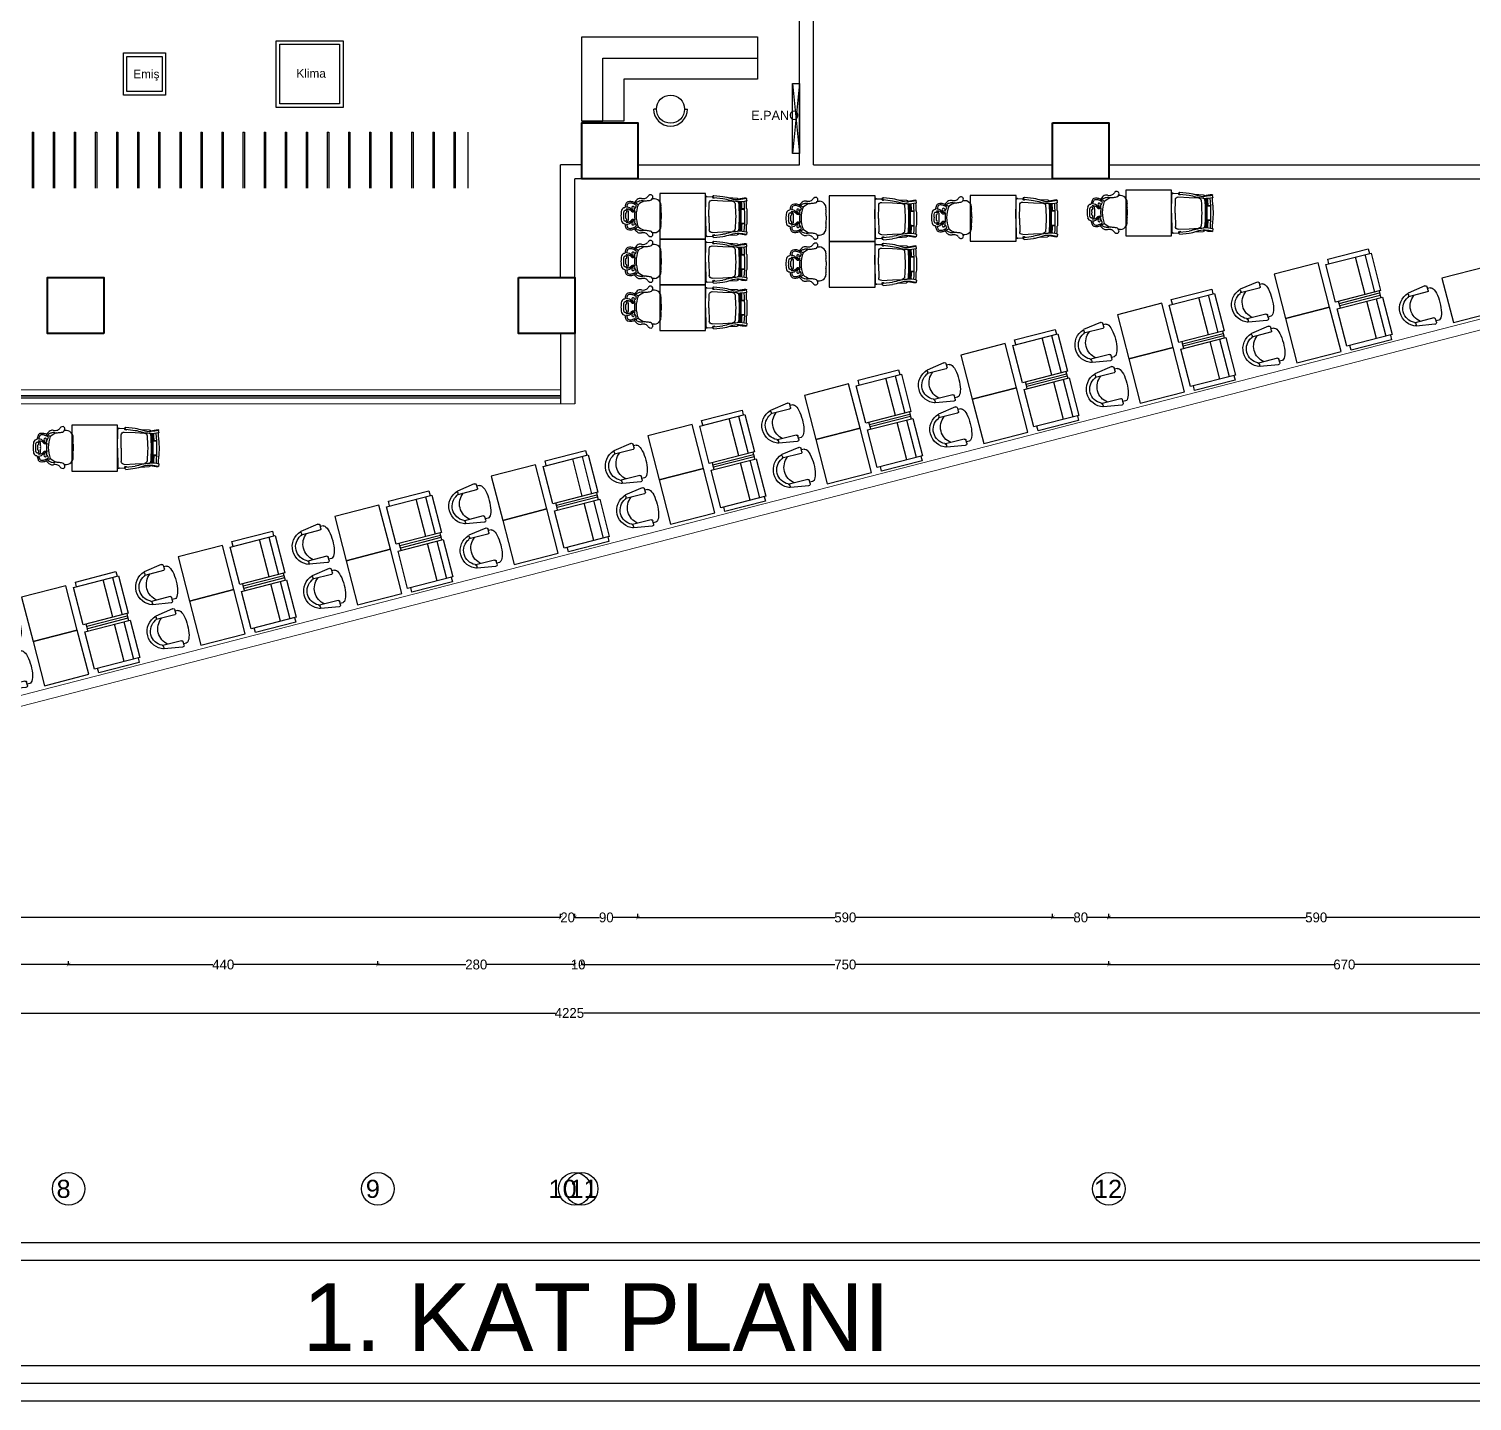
# Model space of a CAD drawing. Header units: millimetres. Extents: x 11848 to 21447, y 11375 to 20030.
# Drawn here: x 16114 to 18167, y 15530 to 17482 of the extents above; entities that cross this region are included whole.
import ezdxf

# ---------------------------------------------------------------- set-up
doc = ezdxf.new("R2010")
doc.units = ezdxf.units.MM
for name, color, linetype, lineweight in [('CZM DUVAR', 32, 'Continuous', 30), ('DUVAR', 74, 'Continuous', 30), ('GZ KOLON', 10, 'Continuous', 40), ('KAPI-PENCERE', 140, 'Continuous', 18), ('yazııı', 30, 'Continuous', 0)]:
    doc.layers.add(name, color=color, linetype=linetype, lineweight=lineweight)
for name, color, linetype in [('CZM YAZI', 40, 'Continuous'), ('CZM ÖLÇÜ', 142, 'Continuous'), ('doseme cizgileri', 2, 'Continuous'), ('mobilya', 251, 'Continuous'), ('TFRIS', 33, 'Continuous'), ('YAZI', 4, 'Continuous')]:
    doc.layers.add(name, color=color, linetype=linetype)
doc.styles.add('dış ölçü', font='BASKVILL.TTF')
doc.styles.get("Standard").update_dxf_attribs({"font": 'arial.ttf'})
doc.dimstyles.new('dış ölçü', dxfattribs={"dimtxt": 14, "dimasz": 5, "dimexe": 5, "dimexo": 5, "dimgap": 0.09, "dimtad": 0, "dimdec": 0, "dimzin": 0, "dimdsep": 46, "dimtxsty": 'dış ölçü', "dimblk": 'ARCHTICK', "dimcen": 0, "dimadec": 0, "dimazin": 0, "dimtfac": 1, "dimtdec": 0, "dimtix": 1, "dimtofl": 0, "dimtmove": 0, "dimatfit": 3, "dimldrblk": 'ARCHTICK', "dimfxl": 5, "dimfxlon": 1, "dimtolj": 1, "dimtzin": 0, "dimarcsym": 0})

# ---------------------------------------------------------------- blocks, each defined once
blk = doc.blocks.new('DSFSFSFFSF')
at = {"layer": 'YAZI'}
for p, q in [((77104.7, 78723.6), (70454.7, 78723.6)), ((77104.7, 78698.6), (70454.7, 78698.6))]:
    blk.add_line(p, q, dxfattribs=at)
for points in [[(70404.7, 82998.6), (77154.7, 82998.6), (77154.7, 78498.6), (70404.7, 78498.6)], [(70429.7, 82973.6), (77129.7, 82973.6), (77129.7, 78523.6), (70429.7, 78523.6)], [(70454.7, 82948.6), (77104.7, 82948.6), (77104.7, 78548.6), (70454.7, 78548.6)]]:
    blk.add_lwpolyline(points, close=True, dxfattribs=at)
blk = doc.blocks.new('_ArchTick')
at = {"color": 0, "linetype": 'ByBlock', "const_width": 0.15}
blk.add_lwpolyline([(-0.5, -0.5), (0.5, 0.5)], dxfattribs=at)
blk = doc.blocks.new('*D360')
at = {"layer": 'CZM ÖLÇÜ', "color": 0, "lineweight": -2, "transparency": 16777216}
for p, q in [((15520.5, 16151), (15520.5, 16156)), ((15520.5, 16151), (15830.6, 16151)), ((16170.2, 16151), (15860.1, 16151)), ((16170.2, 16151), (16170.2, 16156))]:
    blk.add_line(p, q, dxfattribs=at)
at = {"layer": 'Defpoints', "color": 0, "transparency": 16777216}
for p in [(15520.5, 16151), (16170.2, 16151), (16170.2, 16151)]:
    blk.add_point(p, dxfattribs=at)
at = {"layer": 'CZM ÖLÇÜ', "color": 0, "lineweight": -2, "transparency": 16777216, "xscale": 5, "yscale": 5, "zscale": 5, "rotation": 180}
blk.add_blockref('_ArchTick', (15520.5, 16151), dxfattribs=at)
at = {"layer": 'CZM ÖLÇÜ', "color": 0, "lineweight": -2, "transparency": 16777216, "xscale": 5, "yscale": 5, "zscale": 5}
blk.add_blockref('_ArchTick', (16170.2, 16151), dxfattribs=at)
at = {"layer": 'CZM ÖLÇÜ', "color": 0, "transparency": 16777216, "insert": (15845.4, 16151), "char_height": 14, "attachment_point": 5, "style": 'dış ölçü'}
blk.add_mtext('\\A1;650', dxfattribs=at)
blk = doc.blocks.new('*D361')
at = {"layer": 'CZM ÖLÇÜ', "color": 0, "lineweight": -2, "transparency": 16777216}
for p, q in [((16170.2, 16151), (16170.2, 16156)), ((16170.2, 16151), (16375.4, 16151)), ((16610.2, 16151), (16405.1, 16151)), ((16610.2, 16151), (16610.2, 16156))]:
    blk.add_line(p, q, dxfattribs=at)
at = {"layer": 'Defpoints', "color": 0, "transparency": 16777216}
for p in [(16170.2, 16151), (16610.2, 16151), (16610.2, 16151)]:
    blk.add_point(p, dxfattribs=at)
at = {"layer": 'CZM ÖLÇÜ', "color": 0, "lineweight": -2, "transparency": 16777216, "xscale": 5, "yscale": 5, "zscale": 5, "rotation": 180}
blk.add_blockref('_ArchTick', (16170.2, 16151), dxfattribs=at)
at = {"layer": 'CZM ÖLÇÜ', "color": 0, "lineweight": -2, "transparency": 16777216, "xscale": 5, "yscale": 5, "zscale": 5}
blk.add_blockref('_ArchTick', (16610.2, 16151), dxfattribs=at)
at = {"layer": 'CZM ÖLÇÜ', "color": 0, "transparency": 16777216, "insert": (16390.2, 16151), "char_height": 14, "attachment_point": 5, "style": 'dış ölçü'}
blk.add_mtext('\\A1;440', dxfattribs=at)
blk = doc.blocks.new('*D362')
at = {"layer": 'CZM ÖLÇÜ', "color": 0, "lineweight": -2, "transparency": 16777216}
for p, q in [((16610.2, 16151), (16610.2, 16156)), ((16610.2, 16151), (16735.4, 16151)), ((16890.2, 16151), (16765, 16151)), ((16890.2, 16151), (16890.2, 16156))]:
    blk.add_line(p, q, dxfattribs=at)
at = {"layer": 'Defpoints', "color": 0, "transparency": 16777216}
for p in [(16610.2, 16151), (16890.2, 16151), (16890.2, 16151)]:
    blk.add_point(p, dxfattribs=at)
at = {"layer": 'CZM ÖLÇÜ', "color": 0, "lineweight": -2, "transparency": 16777216, "xscale": 5, "yscale": 5, "zscale": 5, "rotation": 180}
blk.add_blockref('_ArchTick', (16610.2, 16151), dxfattribs=at)
at = {"layer": 'CZM ÖLÇÜ', "color": 0, "lineweight": -2, "transparency": 16777216, "xscale": 5, "yscale": 5, "zscale": 5}
blk.add_blockref('_ArchTick', (16890.2, 16151), dxfattribs=at)
at = {"layer": 'CZM ÖLÇÜ', "color": 0, "transparency": 16777216, "insert": (16750.2, 16151), "char_height": 14, "attachment_point": 5, "style": 'dış ölçü'}
blk.add_mtext('\\A1;280', dxfattribs=at)
blk = doc.blocks.new('*D363')
at = {"layer": 'CZM ÖLÇÜ', "color": 0, "lineweight": -2, "transparency": 16777216}
for p, q in [((16890.2, 16151), (16885.2, 16151)), ((16890.2, 16151), (16890.2, 16156)), ((16900.2, 16151), (16900.2, 16156)), ((16900.2, 16151), (16905.2, 16151))]:
    blk.add_line(p, q, dxfattribs=at)
at = {"layer": 'Defpoints', "color": 0, "transparency": 16777216}
for p in [(16890.2, 16151), (16900.2, 16151), (16900.2, 16151)]:
    blk.add_point(p, dxfattribs=at)
at = {"layer": 'CZM ÖLÇÜ', "color": 0, "lineweight": -2, "transparency": 16777216, "xscale": 5, "yscale": 5, "zscale": 5}
blk.add_blockref('_ArchTick', (16890.2, 16151), dxfattribs=at)
at = {"layer": 'CZM ÖLÇÜ', "color": 0, "lineweight": -2, "transparency": 16777216, "xscale": 5, "yscale": 5, "zscale": 5, "rotation": 180}
blk.add_blockref('_ArchTick', (16900.2, 16151), dxfattribs=at)
at = {"layer": 'CZM ÖLÇÜ', "color": 0, "transparency": 16777216, "insert": (16895.2, 16151), "char_height": 14, "attachment_point": 5, "style": 'dış ölçü'}
blk.add_mtext('\\A1;10', dxfattribs=at)
blk = doc.blocks.new('*D364')
at = {"layer": 'CZM ÖLÇÜ', "color": 0, "lineweight": -2, "transparency": 16777216}
for p, q in [((16900.2, 16151), (16900.2, 16156)), ((16900.2, 16151), (17260.5, 16151)), ((17650.2, 16151), (17289.9, 16151)), ((17650.2, 16151), (17650.2, 16156))]:
    blk.add_line(p, q, dxfattribs=at)
at = {"layer": 'Defpoints', "color": 0, "transparency": 16777216}
for p in [(16900.2, 16151), (17650.2, 16151), (17650.2, 16151)]:
    blk.add_point(p, dxfattribs=at)
at = {"layer": 'CZM ÖLÇÜ', "color": 0, "lineweight": -2, "transparency": 16777216, "xscale": 5, "yscale": 5, "zscale": 5, "rotation": 180}
blk.add_blockref('_ArchTick', (16900.2, 16151), dxfattribs=at)
at = {"layer": 'CZM ÖLÇÜ', "color": 0, "lineweight": -2, "transparency": 16777216, "xscale": 5, "yscale": 5, "zscale": 5}
blk.add_blockref('_ArchTick', (17650.2, 16151), dxfattribs=at)
at = {"layer": 'CZM ÖLÇÜ', "color": 0, "transparency": 16777216, "insert": (17275.2, 16151), "char_height": 14, "attachment_point": 5, "style": 'dış ölçü'}
blk.add_mtext('\\A1;750', dxfattribs=at)
blk = doc.blocks.new('*D365')
at = {"layer": 'CZM ÖLÇÜ', "color": 0, "lineweight": -2, "transparency": 16777216}
for p, q in [((17650.2, 16151), (17650.2, 16156)), ((17650.2, 16151), (17970.4, 16151)), ((18320.2, 16151), (18000, 16151)), ((18320.2, 16151), (18320.2, 16156))]:
    blk.add_line(p, q, dxfattribs=at)
at = {"layer": 'Defpoints', "color": 0, "transparency": 16777216}
for p in [(17650.2, 16151), (18320.2, 16151), (18320.2, 16151)]:
    blk.add_point(p, dxfattribs=at)
at = {"layer": 'CZM ÖLÇÜ', "color": 0, "lineweight": -2, "transparency": 16777216, "xscale": 5, "yscale": 5, "zscale": 5, "rotation": 180}
blk.add_blockref('_ArchTick', (17650.2, 16151), dxfattribs=at)
at = {"layer": 'CZM ÖLÇÜ', "color": 0, "lineweight": -2, "transparency": 16777216, "xscale": 5, "yscale": 5, "zscale": 5}
blk.add_blockref('_ArchTick', (18320.2, 16151), dxfattribs=at)
at = {"layer": 'CZM ÖLÇÜ', "color": 0, "transparency": 16777216, "insert": (17985.2, 16151), "char_height": 14, "attachment_point": 5, "style": 'dış ölçü'}
blk.add_mtext('\\A1;670', dxfattribs=at)
blk = doc.blocks.new('*D388')
at = {"layer": 'CZM ÖLÇÜ', "color": 0, "lineweight": -2, "transparency": 16777216}
for p, q in [((14770.2, 16082.1), (14770.2, 16087.1)), ((14770.2, 16082.1), (16862.8, 16082.1)), ((18995.2, 16082.1), (16902.6, 16082.1)), ((18995.2, 16082.1), (18995.2, 16087.1))]:
    blk.add_line(p, q, dxfattribs=at)
at = {"layer": 'Defpoints', "color": 0, "transparency": 16777216}
for p in [(14770.2, 16082.1), (18995.2, 16082.1), (18995.2, 16082.1)]:
    blk.add_point(p, dxfattribs=at)
at = {"layer": 'CZM ÖLÇÜ', "color": 0, "lineweight": -2, "transparency": 16777216, "xscale": 5, "yscale": 5, "zscale": 5, "rotation": 180}
blk.add_blockref('_ArchTick', (14770.2, 16082.1), dxfattribs=at)
at = {"layer": 'CZM ÖLÇÜ', "color": 0, "lineweight": -2, "transparency": 16777216, "xscale": 5, "yscale": 5, "zscale": 5}
blk.add_blockref('_ArchTick', (18995.2, 16082.1), dxfattribs=at)
at = {"layer": 'CZM ÖLÇÜ', "color": 0, "transparency": 16777216, "insert": (16882.7, 16082.1), "char_height": 14, "attachment_point": 5, "style": 'dış ölçü'}
blk.add_mtext('\\A1;4225', dxfattribs=at)
blk = doc.blocks.new('*D402')
at = {"layer": 'CZM ÖLÇÜ', "color": 0, "lineweight": -2, "transparency": 16777216}
for p, q in [((14790.2, 16218), (14790.2, 16223)), ((16870.2, 16218), (16870.2, 16223)), ((14790.2, 16218), (15810.2, 16218)), ((16870.2, 16218), (15850.2, 16218))]:
    blk.add_line(p, q, dxfattribs=at)
at = {"layer": 'Defpoints', "color": 0, "transparency": 16777216}
for p in [(14790.2, 16218), (16870.2, 16218), (16870.2, 16218)]:
    blk.add_point(p, dxfattribs=at)
at = {"layer": 'CZM ÖLÇÜ', "color": 0, "lineweight": -2, "transparency": 16777216, "xscale": 5, "yscale": 5, "zscale": 5, "rotation": 180}
blk.add_blockref('_ArchTick', (14790.2, 16218), dxfattribs=at)
at = {"layer": 'CZM ÖLÇÜ', "color": 0, "lineweight": -2, "transparency": 16777216, "xscale": 5, "yscale": 5, "zscale": 5}
blk.add_blockref('_ArchTick', (16870.2, 16218), dxfattribs=at)
at = {"layer": 'CZM ÖLÇÜ', "color": 0, "transparency": 16777216, "insert": (15830.2, 16218), "char_height": 14, "attachment_point": 5, "style": 'dış ölçü'}
blk.add_mtext('\\A1;2080', dxfattribs=at)
blk = doc.blocks.new('*D403')
at = {"layer": 'CZM ÖLÇÜ', "color": 0, "lineweight": -2, "transparency": 16777216}
for p, q in [((16870.2, 16218), (16870.2, 16223)), ((16890.2, 16218), (16890.2, 16223)), ((16870.2, 16218), (16870.6, 16218)), ((16890.2, 16218), (16889.9, 16218))]:
    blk.add_line(p, q, dxfattribs=at)
at = {"layer": 'Defpoints', "color": 0, "transparency": 16777216}
for p in [(16870.2, 16218), (16890.2, 16218), (16890.2, 16218)]:
    blk.add_point(p, dxfattribs=at)
at = {"layer": 'CZM ÖLÇÜ', "color": 0, "lineweight": -2, "transparency": 16777216, "xscale": 5, "yscale": 5, "zscale": 5, "rotation": 180}
blk.add_blockref('_ArchTick', (16870.2, 16218), dxfattribs=at)
at = {"layer": 'CZM ÖLÇÜ', "color": 0, "lineweight": -2, "transparency": 16777216, "xscale": 5, "yscale": 5, "zscale": 5}
blk.add_blockref('_ArchTick', (16890.2, 16218), dxfattribs=at)
at = {"layer": 'CZM ÖLÇÜ', "color": 0, "transparency": 16777216, "insert": (16880.2, 16218), "char_height": 14, "attachment_point": 5, "style": 'dış ölçü'}
blk.add_mtext('\\A1;20', dxfattribs=at)
blk = doc.blocks.new('*D404')
at = {"layer": 'CZM ÖLÇÜ', "color": 0, "lineweight": -2, "transparency": 16777216}
for p, q in [((16890.2, 16218), (16890.2, 16223)), ((16980.2, 16218), (16980.2, 16223)), ((16890.2, 16218), (16925.6, 16218)), ((16980.2, 16218), (16944.8, 16218))]:
    blk.add_line(p, q, dxfattribs=at)
at = {"layer": 'Defpoints', "color": 0, "transparency": 16777216}
for p in [(16890.2, 16218), (16980.2, 16218), (16980.2, 16218)]:
    blk.add_point(p, dxfattribs=at)
at = {"layer": 'CZM ÖLÇÜ', "color": 0, "lineweight": -2, "transparency": 16777216, "xscale": 5, "yscale": 5, "zscale": 5, "rotation": 180}
blk.add_blockref('_ArchTick', (16890.2, 16218), dxfattribs=at)
at = {"layer": 'CZM ÖLÇÜ', "color": 0, "lineweight": -2, "transparency": 16777216, "xscale": 5, "yscale": 5, "zscale": 5}
blk.add_blockref('_ArchTick', (16980.2, 16218), dxfattribs=at)
at = {"layer": 'CZM ÖLÇÜ', "color": 0, "transparency": 16777216, "insert": (16935.2, 16218), "char_height": 14, "attachment_point": 5, "style": 'dış ölçü'}
blk.add_mtext('\\A1;90', dxfattribs=at)
blk = doc.blocks.new('*D405')
at = {"layer": 'CZM ÖLÇÜ', "color": 0, "lineweight": -2, "transparency": 16777216}
for p, q in [((16980.2, 16218), (16980.2, 16223)), ((17570.2, 16218), (17570.2, 16223)), ((16980.2, 16218), (17260.3, 16218)), ((17570.2, 16218), (17290.2, 16218))]:
    blk.add_line(p, q, dxfattribs=at)
at = {"layer": 'Defpoints', "color": 0, "transparency": 16777216}
for p in [(16980.2, 16218), (17570.2, 16218), (17570.2, 16218)]:
    blk.add_point(p, dxfattribs=at)
at = {"layer": 'CZM ÖLÇÜ', "color": 0, "lineweight": -2, "transparency": 16777216, "xscale": 5, "yscale": 5, "zscale": 5, "rotation": 180}
blk.add_blockref('_ArchTick', (16980.2, 16218), dxfattribs=at)
at = {"layer": 'CZM ÖLÇÜ', "color": 0, "lineweight": -2, "transparency": 16777216, "xscale": 5, "yscale": 5, "zscale": 5}
blk.add_blockref('_ArchTick', (17570.2, 16218), dxfattribs=at)
at = {"layer": 'CZM ÖLÇÜ', "color": 0, "transparency": 16777216, "insert": (17275.2, 16218), "char_height": 14, "attachment_point": 5, "style": 'dış ölçü'}
blk.add_mtext('\\A1;590', dxfattribs=at)
blk = doc.blocks.new('*D406')
at = {"layer": 'CZM ÖLÇÜ', "color": 0, "lineweight": -2, "transparency": 16777216}
for p, q in [((17570.2, 16218), (17570.2, 16223)), ((17650.2, 16218), (17650.2, 16223)), ((17570.2, 16218), (17600.7, 16218)), ((17650.2, 16218), (17619.8, 16218))]:
    blk.add_line(p, q, dxfattribs=at)
at = {"layer": 'Defpoints', "color": 0, "transparency": 16777216}
for p in [(17570.2, 16218), (17650.2, 16218), (17650.2, 16218)]:
    blk.add_point(p, dxfattribs=at)
at = {"layer": 'CZM ÖLÇÜ', "color": 0, "lineweight": -2, "transparency": 16777216, "xscale": 5, "yscale": 5, "zscale": 5, "rotation": 180}
blk.add_blockref('_ArchTick', (17570.2, 16218), dxfattribs=at)
at = {"layer": 'CZM ÖLÇÜ', "color": 0, "lineweight": -2, "transparency": 16777216, "xscale": 5, "yscale": 5, "zscale": 5}
blk.add_blockref('_ArchTick', (17650.2, 16218), dxfattribs=at)
at = {"layer": 'CZM ÖLÇÜ', "color": 0, "transparency": 16777216, "insert": (17610.2, 16218), "char_height": 14, "attachment_point": 5, "style": 'dış ölçü'}
blk.add_mtext('\\A1;80', dxfattribs=at)
blk = doc.blocks.new('*D407')
at = {"layer": 'CZM ÖLÇÜ', "color": 0, "lineweight": -2, "transparency": 16777216}
for p, q in [((17650.2, 16218), (17650.2, 16223)), ((18240.2, 16218), (18240.2, 16223)), ((17650.2, 16218), (17930.3, 16218)), ((18240.2, 16218), (17960.2, 16218))]:
    blk.add_line(p, q, dxfattribs=at)
at = {"layer": 'Defpoints', "color": 0, "transparency": 16777216}
for p in [(17650.2, 16218), (18240.2, 16218), (18240.2, 16218)]:
    blk.add_point(p, dxfattribs=at)
at = {"layer": 'CZM ÖLÇÜ', "color": 0, "lineweight": -2, "transparency": 16777216, "xscale": 5, "yscale": 5, "zscale": 5, "rotation": 180}
blk.add_blockref('_ArchTick', (17650.2, 16218), dxfattribs=at)
at = {"layer": 'CZM ÖLÇÜ', "color": 0, "lineweight": -2, "transparency": 16777216, "xscale": 5, "yscale": 5, "zscale": 5}
blk.add_blockref('_ArchTick', (18240.2, 16218), dxfattribs=at)
at = {"layer": 'CZM ÖLÇÜ', "color": 0, "transparency": 16777216, "insert": (17945.2, 16218), "char_height": 14, "attachment_point": 5, "style": 'dış ölçü'}
blk.add_mtext('\\A1;590', dxfattribs=at)
blk = doc.blocks.new('JY.ILO')
for p, q in [((555.6, -3303.9), (558.5, -3301.2)), ((526.3, -3331.2), (523.4, -3333.9))]:
    blk.add_line(p, q)
blk.add_circle((541, -3317.5), 20)
blk.add_arc((541, -3317.5), 24, 42.9142, 222.9142)
blk = doc.blocks.new('kmkm')
at = {"layer": 'mobilya'}
for p, q in [((3246.4, 842.4), (3186.9, 842.4)), ((3186.9, 842.4), (3186.9, 835.5)), ((3246.4, 835.5), (3246.4, 842.4)), ((3184.6, 835.5), (3184.6, 780.6)), ((3250.9, 835.5), (3184.6, 835.5)), ((3193.8, 835.5), (3193.8, 780.6)), ((3207.5, 780.6), (3207.5, 835.5)), ((3250.9, 780.6), (3250.9, 835.5)), ((3260.8, 840.6), (3325.8, 840.6)), ((3260.8, 775.6), (3260.8, 840.6)), ((3325.8, 840.6), (3325.8, 775.6)), ((3338.7, 821.9), (3338, 818.7)), ((3339.5, 824.7), (3338.7, 821.9)), ((3340.5, 827.1), (3339.5, 824.7)), ((3341.6, 829.1), (3340.5, 827.1)), ((3342.7, 830.5), (3341.6, 829.1)), ((3344, 831.4), (3342.7, 830.5)), ((3345.2, 831.7), (3344, 831.4)), ((3345.2, 831.7), (3349.1, 831.7)), ((3349.1, 828.8), (3349.1, 833.6)), ((3351, 826.9), (3378.5, 826.9)), ((3351.9, 836), (3377.8, 832)), ((3377.8, 830.1), (3377.8, 828.8)), ((3337.3, 811.6), (3337.2, 807.8)), ((3337.2, 807.8), (3337.3, 804.1)), ((3337.6, 815.2), (3337.3, 811.6)), ((3337.3, 804.1), (3337.6, 800.4)), ((3338, 818.7), (3337.6, 815.2)), ((3184.6, 780.6), (3250.9, 780.6)), ((3186.9, 780.6), (3186.9, 773.8)), ((3246.4, 773.8), (3246.4, 780.6)), ((3337.6, 800.4), (3338, 797)), ((3338, 797), (3338.7, 793.8)), ((3338.7, 793.8), (3339.5, 790.9)), ((3339.5, 790.9), (3340.5, 788.5)), ((3340.5, 788.5), (3341.6, 786.5)), ((3341.6, 786.5), (3342.7, 785.1)), ((3342.7, 785.1), (3344, 784.2)), ((3344, 784.2), (3345.2, 783.9)), ((3345.2, 783.9), (3349.1, 783.9)), ((3349.1, 782), (3349.1, 786.8)), ((3351, 788.7), (3378.5, 788.7)), ((3351.9, 779.6), (3377.8, 783.7)), ((3377.8, 786.8), (3377.8, 785.6)), ((3186.9, 773.8), (3246.4, 773.8)), ((3325.8, 775.6), (3260.8, 775.6))]:
    blk.add_line(p, q, dxfattribs=at)
for centre, radius, start, end in [((3351.6, 833.6), 2.45, 81.0411, 180), ((3351, 828.8), 1.91, 180, 270), ((3356.3, 807.8), 23.9, 306.8699, 53.1301), ((3370.6, 807.8), 25.2, 286.5303, 73.4697), ((3379.2, 830.1), 1.37, 68.9982, 180), ((3380.7, 828.8), 2.9, 180, 244.4219), ((3370.6, 807.8), 20.4, 295.5781, 64.4219), ((3351, 786.8), 1.91, 90, 180), ((3351.6, 782), 2.45, 180, 278.9589), ((3380.7, 786.8), 2.9, 115.5781, 180), ((3379.2, 785.6), 1.37, 180, 291.0018)]:
    blk.add_arc(centre, radius, start, end, dxfattribs=at)
blk = doc.blocks.new('GFVDCSX')
at = {"layer": 'mobilya'}
for p, q in [((4049.8, 143.1), (4050.3, 169.5)), ((4052.4, 171.4), (4060.2, 171)), ((4059.4, 166), (4074.7, 165.2)), ((4061.5, 170.1), (4074.7, 168.5)), ((4062.4, 169.2), (4062.6, 169.4)), ((4074.7, 165.2), (4088.2, 164.5)), ((4082.5, 169.8), (4094.8, 169.2)), ((4107.5, 169.7), (4107.6, 169.1)), ((4107.7, 169.1), (4107.6, 169.1)), ((4108.7, 165.5), (4108.3, 169)), ((4054.8, 142.9), (4055.2, 162.1)), ((4095.6, 163.8), (4095.6, 164.2)), ((4105.1, 154.1), (4099.9, 153.6)), ((4105.1, 153.1), (4100, 152.6)), ((4108.4, 154.2), (4108.2, 154.4)), ((4049.8, 143), (4050.3, 116.7)), ((4054.8, 143.1), (4055.2, 123.9)), ((4105.1, 132.1), (4099.9, 132.5)), ((4105.1, 133.1), (4100, 133.5)), ((4108.4, 131.9), (4108.2, 131.7)), ((4052.4, 114.7), (4060.2, 115.1)), ((4059.4, 120), (4074.7, 120.8)), ((4061.5, 116), (4074.7, 117.6)), ((4062.4, 116.9), (4062.6, 116.7)), ((4074.7, 120.8), (4088.2, 121.5)), ((4082.5, 116.3), (4094.8, 116.9)), ((4095.6, 122.3), (4095.6, 121.9)), ((4107.5, 116.4), (4107.6, 117)), ((4107.7, 117), (4107.6, 117)), ((4108.7, 120.6), (4108.3, 117.1))]:
    blk.add_line(p, q, dxfattribs=at)
for points in [[(4060.3, 171.6), (4060.3, 171.3, -0.081302), (4060, 170.4, -3.18134)], [(4061.8, 173.1), (4074.7, 171.6, -0.063225)], [(4074.7, 171.5, -0.058381), (4085.7, 168.7, 0.112882), (4097.7, 167, 1.486357)], [(4060.3, 114.5), (4060.3, 114.9, 0.081302), (4060, 115.7, 3.18134)], [(4061.8, 113.1), (4074.7, 114.6, 0.063225)], [(4074.7, 114.6, 0.058381), (4085.7, 117.4, -0.112882), (4097.7, 119.1, -1.486357)]]:
    blk.add_lwpolyline(points, format="xyb", dxfattribs=at)
for centre, radius, start, end in [((4050.9, 170.9), 1, 28.5131, 237.4681), ((4052.3, 169.4), 2, 86.9872, 178.994), ((4059.2, 162), 4, 86.9872, 178.994), ((4061.5, 170.4), 1.51, 180.7116, 308.183), ((4061.8, 171.5), 1.51, 90, 270), ((4062.3, 169.6), 0.361, 320.1752, 14.1994), ((4062.8, 169.8), 0.178, 109.8602, 194.1994), ((4068.2, 123.4), 45.6, 68.9086, 81.7617), ((4096.9, 207.5), 43.4, 253.4759, 268.2652), ((4088, 160.5), 4, 2.9776, 86.9872), ((4094.7, 167.2), 2, 8.1368, 86.9872), ((4097, 209.4), 45.8, 268.6916, 284.3483), ((4097.1, 167.3), 0.5, 106.784, 183.0725), ((295.1, -36.8), 3807, 3.0672, 3.0725), ((4110.1, 124.1), 45.6, 93.3855, 106.784), ((4096.6, 212.8), 45.8, 271.3545, 284.3483), ((4107.9, 168.7), 0.5, 39.0959, 121.4847), ((294.1, 73), 3814.7, 1.2289, 1.3793), ((4107.8, 168.9), 0.5, 284.3483, 6.7371), ((4108.2, 165.4), 0.5, 284.3483, 6.7371), ((295.1, -36.8), 3802, 2.7114, 2.9776), ((4095.9, 163.8), 0.3, 180.3675, 268.6916), ((3811.8, 143.1), 285.8, 355.8943, 4.1058), ((3811.8, 143.1), 287.3, 355.9115, 4.0886), ((3811.8, 143.1), 288.3, 355.9174, 4.0826), ((3811.8, 143.1), 289.8, 2.1094, 4.0826), ((3817, 143.3), 288.3, 355.752, 4.1407), ((4108.5, 154.8), 0.5, 181.2289, 232.1055), ((4108.1, 153.8), 0.5, 1.1998, 52.1055), ((294.8, 73.9), 3814.7, 1.0381, 1.1998), ((4050.8, 143.1), 1, 178.994, 181.006), ((4054.8, 143.1), 5, 178.994, 181.006), ((4059.2, 124), 4, 181.006, 273.0128), ((4088, 125.5), 4, 273.0128, 357.0224), ((295.1, 322.8), 3802, 357.0224, 357.2886), ((3811.8, 143.1), 289.8, 355.9174, 357.8906), ((294.1, 213.1), 3814.7, 358.6207, 358.7711), ((4108.5, 131.3), 0.5, 127.8945, 178.7711), ((4108.1, 132.3), 0.5, 307.8945, 358.8003), ((294.8, 212.2), 3814.7, 358.8003, 358.9619), ((4050.9, 115.2), 1, 122.5319, 331.4869), ((4052.3, 116.7), 2, 181.006, 273.0128), ((4061.5, 115.7), 1.51, 51.8171, 179.2884), ((4061.8, 114.6), 1.51, 90, 270), ((4062.3, 116.5), 0.361, 345.8006, 39.8249), ((4062.8, 116.4), 0.178, 165.8006, 250.1398), ((4068.2, 162.7), 45.6, 278.2384, 291.0914), ((4096.9, 78.6), 43.4, 91.7348, 106.5242), ((4094.7, 118.9), 2, 273.0128, 351.8632), ((4095.9, 122.3), 0.3, 91.3084, 179.6326), ((4097, 76.7), 45.8, 75.6517, 91.3084), ((295.1, 322.9), 3807, 356.9275, 356.9329), ((4097.1, 118.8), 0.5, 176.9275, 253.216), ((4110.1, 162), 45.6, 253.216, 266.6146), ((4096.6, 73.3), 45.8, 75.6517, 88.6456), ((4107.9, 117.5), 0.5, 238.5153, 320.9041), ((4107.8, 117.2), 0.5, 353.2629, 75.6517), ((4108.2, 120.7), 0.5, 353.2629, 75.6517)]:
    blk.add_arc(centre, radius, start, end, dxfattribs=at)
blk = doc.blocks.new('sandalye koltuk')
at = {"layer": 'TFRIS'}
for centre, radius, start, end in [((4067.6, 2561.3), 6.09, 112.0407, 157.5416), ((4069, 2555.6), 11.9, 81.1555, 107.7765), ((4068, 2544), 23.6, 67.6759, 83.0933), ((4123.6, 2526.6), 60.9, 133.2817, 139.9793), ((4094, 2539.7), 29.6, 104.0346, 114.9255), ((4086.7, 2565.7), 7.16, 98.0073, 132.8507), ((4124.3, 2507.6), 67.8, 116.0374, 126.8153), ((4087.5, 2552.6), 20.3, 83.6305, 95.01), ((4090.1, 2550.2), 18.5, 84.7113, 100.208), ((4092.1, 2594.6), 22, 263.9249, 278.6601), ((4094, 2602.9), 34.4, 266.4957, 277.2435), ((4093.6, 2582.1), 9.36, 281.0663, 320.5398), ((4078, 2741.4), 173.8, 276.7077, 279.1013), ((4114.7, 2566), 17.2, 134.8242, 143.9748), ((4106, 2574.2), 5.26, 81.7249, 130.932), ((4104.9, 2574.3), 4.51, 277.4151, 328.9975), ((4105.7, 2575.6), 3.96, 38.9159, 74.7543), ((4103.9, 2575.6), 6.03, 322.4626, 356.9611), ((4112, 2558.9), 13.4, 87.299, 104.1996), ((4106, 2575.3), 3.97, 359.6467, 44.8139), ((4112, 2559.8), 12.6, 29.9596, 87.299), ((4095.6, 2542.3), 42.5, 166.6502, 180.0087), ((4095.6, 2542.2), 42.5, 179.9913, 193.3498), ((4059.8, 2550.7), 5.79, 89.4668, 166.6502), ((4065.9, 2546.6), 8.55, 157.0014, 183.5702), ((4123.5, 2551.4), 66.4, 184.5994, 187.9061), ((4123.5, 2533.1), 66.4, 172.0939, 175.4006), ((4060.2, 2549), 2.35, 115.4222, 158.0125), ((4061.6, 2545.1), 6.51, 96.3399, 112.3137), ((4107.5, 2545.9), 48.8, 158.7014, 167.4147), ((4061.4, 2549.6), 2.07, 38.0492, 104.0048), ((4068.6, 2544.9), 7.36, 161.5332, 185.5904), ((4184.5, 2550.9), 123.4, 183.1088, 184.0181), ((4184.5, 2533.6), 123.4, 175.9819, 176.8912), ((4061.5, 2549.4), 2.2, 274.3419, 327.8392), ((4064.1, 2538.8), 15, 81.5455, 96.7574), ((4061.3, 2548.2), 5.63, 48.2871, 79.6578), ((4095.5, 2548.7), 33.8, 156.7865, 164.9927), ((4063.3, 2547.1), 10.3, 62.5348, 92.3422), ((4060.7, 2549.3), 2.86, 339.0079, 33.7116), ((4068.8, 2560.4), 4.68, 132.8432, 159.786), ((4061.4, 2548.7), 5.14, 1.9877, 44.8665), ((4068.6, 2559.9), 4.92, 89.6823, 126.4449), ((4065.6, 2547), 6.69, 42.8817, 84.4372), ((3949.9, 2543.7), 116.8, 359.3023, 2.5776), ((3949.9, 2540.8), 116.8, 357.4224, 0.6977), ((4059.5, 2543.2), 15.6, 40.7101, 56.7967), ((4069.3, 2550.3), 14.5, 69.7349, 92.7119), ((4123.1, 2597.6), 69.9, 221.2477, 222.5724), ((4076.7, 2557.6), 6.87, 218.1731, 250.4222), ((4074.5, 2552.9), 3.83, 221.1007, 283.2736), ((4076.9, 2555.9), 4.55, 157.1086, 200.2132), ((4075.9, 2555.4), 3.5, 198.2697, 268.1245), ((4074.7, 2556.5), 2.34, 42.3902, 149.8671), ((4056.1, 2519.7), 47.8, 59.111, 67.6208), ((4075.4, 2554.1), 3.13, 251.9897, 334.8312), ((4072.9, 2557.5), 8.76, 286.412, 303.9757), ((4075.6, 2556.2), 4.29, 272.4394, 307.1562), ((4074.7, 2556.7), 2.24, 314.8156, 37.1805), ((4077, 2555.3), 0.788, 191.4883, 237.7483), ((4076.8, 2555.1), 0.519, 250.577, 291.1627), ((4078, 2565), 1.29, 141.0221, 333.2672), ((4076.1, 2556.9), 2.38, 291.1627, 310.2152), ((4138.5, 2541.7), 61.3, 171.9956, 179.5154), ((4138.5, 2542.8), 61.3, 180.4846, 188.0044), ((4071.4, 2561.1), 8.73, 315.7495, 337.9565), ((4087.3, 2557.4), 10.8, 122.1394, 139.5125), ((4061.6, 2532.4), 36.8, 53.1647, 61.1925), ((4028.9, 2580.8), 55.5, 335.5918, 338.7885), ((4138.1, 2541.7), 58, 159.7064, 179.4878), ((4138.1, 2542.8), 58, 180.5122, 200.2936), ((4113.3, 2560.5), 11.1, 347.4407, 29.9596), ((4139.8, 2554.6), 16, 167.4407, 192.5593), ((4082, 2541.8), 43.2, 0.6525, 12.5593), ((4082, 2542.7), 43.2, 347.4407, 359.3475), ((4059.8, 2533.8), 5.79, 193.3498, 270.5332), ((4065.9, 2537.9), 8.55, 176.4298, 202.9986), ((4060.2, 2535.4), 2.35, 201.9875, 244.5778), ((4061.6, 2539.3), 6.51, 247.6863, 263.6601), ((4107.5, 2538.6), 48.8, 192.5853, 201.2986), ((4061.4, 2534.9), 2.07, 255.9952, 321.9508), ((4068.6, 2539.6), 7.36, 174.4096, 198.4668), ((4061.5, 2535.1), 2.2, 32.1608, 85.6581), ((4067.6, 2523.2), 6.09, 202.4584, 247.9593), ((4061.3, 2536.3), 5.63, 280.3422, 311.7129), ((4064.1, 2545.7), 15, 263.2426, 278.4545), ((4063.3, 2537.4), 10.3, 267.6578, 297.4652), ((4095.5, 2535.8), 33.8, 195.0073, 203.2135), ((4060.7, 2535.2), 2.86, 326.2884, 20.9921), ((4068.8, 2524.1), 4.68, 200.214, 227.1568), ((4061.4, 2535.7), 5.14, 315.1335, 358.0123), ((4069, 2528.9), 11.9, 252.2235, 278.8445), ((4068.6, 2524.6), 4.92, 233.5551, 270.3177), ((4065.6, 2537.5), 6.69, 275.5628, 317.1183), ((4059.5, 2541.3), 15.6, 303.2033, 319.2899), ((4069.3, 2534.2), 14.5, 267.2881, 290.2651), ((4123.1, 2486.9), 69.9, 137.4276, 138.7523), ((4068, 2540.5), 23.6, 276.9067, 292.3241), ((4076.7, 2526.8), 6.87, 109.5778, 141.8269), ((4074.5, 2531.6), 3.83, 76.7264, 138.8993), ((4076.9, 2528.6), 4.55, 159.7868, 202.8914), ((4075.9, 2529.1), 3.5, 91.8755, 161.7303), ((4074.7, 2528), 2.34, 210.1329, 317.6098), ((4056.1, 2564.8), 47.8, 292.3792, 300.889), ((4075.4, 2530.3), 3.13, 25.1688, 108.0103), ((4072.9, 2527), 8.76, 56.0243, 73.588), ((4075.6, 2528.3), 4.29, 52.8438, 87.5606), ((4077, 2529.2), 0.788, 122.2517, 168.5117), ((4074.7, 2527.8), 2.24, 322.8195, 45.1844), ((4076.8, 2529.4), 0.519, 68.8373, 109.423), ((4078, 2519.5), 1.29, 26.7328, 218.9779), ((4115.6, 2548.9), 49.1, 217.9742, 225.4386), ((4076.1, 2527.6), 2.38, 49.7848, 68.8373), ((4071.4, 2523.4), 8.73, 22.0435, 44.2505), ((4087.3, 2527.1), 10.8, 220.4875, 237.8606), ((4061.6, 2552.1), 36.8, 298.8075, 306.8353), ((4028.9, 2503.7), 55.5, 21.2115, 24.4082), ((4094, 2544.8), 29.6, 245.0745, 255.9654), ((4124.3, 2576.9), 67.8, 233.1847, 243.9626), ((4090.1, 2534.3), 18.5, 259.792, 275.2887), ((4094, 2481.6), 34.4, 82.7565, 93.5043), ((4078, 2343.1), 173.8, 80.8987, 83.2923), ((4112, 2524.7), 12.6, 272.701, 330.0404), ((4113.3, 2524), 11.1, 330.0404, 12.5593), ((4139.8, 2529.9), 16, 167.4407, 192.5593), ((4087.7, 2521.3), 9.83, 228.6637, 258.3695), ((4087.5, 2531.9), 20.3, 264.99, 276.3695), ((4092.1, 2489.9), 22, 81.3399, 96.0751), ((4093.6, 2502.4), 9.36, 39.4602, 78.9337), ((4114.7, 2518.5), 17.2, 216.0252, 225.1758), ((4106, 2510.3), 5.26, 229.068, 278.2751), ((4104.9, 2510.2), 4.51, 31.0025, 82.5849), ((4105.7, 2508.9), 3.96, 285.2457, 321.0841), ((4103.9, 2508.9), 6.03, 3.0389, 37.5374), ((4112, 2525.6), 13.4, 255.8004, 272.701), ((4106, 2509.2), 3.97, 315.1861, 0.3533)]:
    blk.add_arc(centre, radius, start, end, dxfattribs=at)
blk = doc.blocks.new('frv')
at = {"layer": 'mobilya'}
for p, q in [((35703.3, 2364.6), (35638.3, 2364.6)), ((35638.3, 2364.6), (35638.3, 2299.6)), ((35703.3, 2299.6), (35703.3, 2364.6)), ((35638.3, 2299.6), (35703.3, 2299.6))]:
    blk.add_line(p, q, dxfattribs=at)
at = {"xscale": -1, "rotation": 180}
blk.add_blockref('GFVDCSX', (31653.4, 2475), dxfattribs=at)
at = {"layer": 'doseme cizgileri', "xscale": 0.8, "yscale": 0.8, "zscale": 0.8}
blk.add_blockref('sandalye koltuk', (32340.5, 299.2), dxfattribs=at)

msp = doc.modelspace()

# ---------------------------------------------------------------- linework, layer by layer
for p, q in [((16118.218, 17335.213), (16118.218, 17255.213)), ((16120.218, 17335.213), (16120.218, 17255.213)), ((16148.218, 17335.213), (16148.218, 17255.213)), ((16150.218, 17335.213), (16150.218, 17255.213)), ((16178.218, 17335.213), (16178.218, 17255.213)), ((16178.218, 17335.213), (16178.218, 17255.213)), ((16180.218, 17335.213), (16180.218, 17255.213)), ((16180.218, 17335.213), (16180.218, 17255.213)), ((16208.218, 17335.213), (16208.218, 17255.213)), ((16210.218, 17335.213), (16210.218, 17255.213)), ((16238.218, 17335.213), (16238.218, 17255.213)), ((16240.218, 17335.213), (16240.218, 17255.213)), ((16268.218, 17335.213), (16268.218, 17255.213)), ((16270.218, 17335.213), (16270.218, 17255.213)), ((16298.218, 17335.213), (16298.218, 17255.213)), ((16300.218, 17335.213), (16300.218, 17255.213)), ((16328.218, 17335.213), (16328.218, 17255.213)), ((16330.218, 17335.213), (16330.218, 17255.213)), ((16358.218, 17335.213), (16358.218, 17255.213)), ((16360.218, 17335.213), (16360.218, 17255.213)), ((16388.218, 17335.213), (16388.218, 17255.213)), ((16390.218, 17335.213), (16390.218, 17255.213)), ((16418.218, 17335.213), (16418.218, 17255.213)), ((16418.218, 17335.213), (16418.218, 17255.213)), ((16420.218, 17335.213), (16420.218, 17255.213)), ((16420.218, 17335.213), (16420.218, 17255.213)), ((16448.218, 17335.213), (16448.218, 17255.213)), ((16450.218, 17335.213), (16450.218, 17255.213)), ((16478.218, 17335.213), (16478.218, 17255.213)), ((16478.218, 17335.213), (16478.218, 17255.213)), ((16480.218, 17335.213), (16480.218, 17255.213)), ((16480.218, 17335.213), (16480.218, 17255.213)), ((16508.218, 17335.213), (16508.218, 17255.213)), ((16508.218, 17335.213), (16508.218, 17255.213)), ((16510.218, 17335.213), (16510.218, 17255.213)), ((16510.218, 17335.213), (16510.218, 17255.213)), ((16538.218, 17335.213), (16538.218, 17255.213)), ((16538.218, 17335.213), (16538.218, 17255.213)), ((16540.218, 17335.213), (16540.218, 17255.213)), ((16540.218, 17335.213), (16540.218, 17255.213)), ((16568.218, 17335.213), (16568.218, 17255.213)), ((16568.218, 17335.213), (16568.218, 17255.213)), ((16570.218, 17335.213), (16570.218, 17255.213)), ((16570.218, 17335.213), (16570.218, 17255.213)), ((16598.218, 17335.213), (16598.218, 17255.213)), ((16598.218, 17335.213), (16598.218, 17255.213)), ((16600.218, 17335.213), (16600.218, 17255.213)), ((16600.218, 17335.213), (16600.218, 17255.213)), ((16628.218, 17335.213), (16628.218, 17255.213)), ((16628.218, 17335.213), (16628.218, 17255.213)), ((16630.218, 17335.213), (16630.218, 17255.213)), ((16630.218, 17335.213), (16630.218, 17255.213)), ((16658.218, 17335.213), (16658.218, 17255.213)), ((16658.218, 17335.213), (16658.218, 17255.213)), ((16660.218, 17335.213), (16660.218, 17255.213)), ((16660.218, 17335.213), (16660.218, 17255.213)), ((16688.218, 17335.213), (16688.218, 17255.213)), ((16690.218, 17335.213), (16690.218, 17255.213)), ((16718.218, 17335.213), (16718.218, 17255.213)), ((16720.218, 17335.213), (16720.218, 17255.213)), ((16738.218, 17335.213), (16738.218, 17255.213))]:
    msp.add_line(p, q)
for points in [[(16465.718, 17465.158), (16560.718, 17465.158), (16560.718, 17370.158), (16465.718, 17370.158), (16465.718, 17465.158)], [(16248.218, 17447.658), (16308.218, 17447.658), (16308.218, 17387.658), (16248.218, 17387.658), (16248.218, 17447.658)], [(16118.218, 17335.213), (16120.218, 17335.213)], [(16148.218, 17335.213), (16150.218, 17335.213)], [(16178.218, 17335.213), (16180.218, 17335.213)], [(16208.218, 17335.213), (16210.218, 17335.213)], [(16238.218, 17335.213), (16240.218, 17335.213)], [(16268.218, 17335.213), (16270.218, 17335.213)], [(16298.218, 17335.213), (16300.218, 17335.213)], [(16328.218, 17335.213), (16330.218, 17335.213)], [(16358.218, 17335.213), (16360.218, 17335.213)], [(16388.218, 17335.213), (16390.218, 17335.213)], [(16418.218, 17335.213), (16420.218, 17335.213)], [(16448.218, 17335.213), (16450.218, 17335.213)], [(16478.218, 17335.213), (16480.218, 17335.213)], [(16508.218, 17335.213), (16510.218, 17335.213)], [(16538.218, 17335.213), (16540.218, 17335.213)], [(16568.218, 17335.213), (16570.218, 17335.213)], [(16598.218, 17335.213), (16600.218, 17335.213)], [(16628.218, 17335.213), (16630.218, 17335.213)], [(16658.218, 17335.213), (16660.218, 17335.213)], [(16688.218, 17335.213), (16690.218, 17335.213)], [(16718.218, 17335.213), (16720.218, 17335.213)]]:
    msp.add_lwpolyline(points)
for points in [[(16470.718, 17460.158), (16555.718, 17460.158), (16555.718, 17375.158), (16470.718, 17375.158)], [(16253.218, 17442.658), (16303.218, 17442.658), (16303.218, 17392.658), (16253.218, 17392.658)]]:
    msp.add_lwpolyline(points, close=True)
at = {"layer": 'CZM DUVAR'}
msp.add_line((16900.218, 17268.463), (16890.218, 17268.463), dxfattribs=at)
at = {"layer": 'CZM YAZI'}
for centre in [(16170.218, 15831.873), (16170.218, 15831.873), (16610.218, 15831.873), (16610.218, 15831.873), (16890.218, 15831.873), (16890.218, 15831.873), (16900.218, 15831.873), (16900.218, 15831.873), (17650.218, 15831.873), (17650.218, 15831.873)]:
    msp.add_circle(centre, 23.162, dxfattribs=at)
at = {"layer": 'DUVAR'}
for p, q in [((17210.218, 17288.463), (17210.218, 17734.463)), ((17230.218, 17288.463), (17230.218, 17588.463)), ((16870.218, 17128.463), (16870.218, 17288.463)), ((16900.218, 17288.463), (16870.218, 17288.463)), ((16980.218, 17288.463), (17210.218, 17288.463)), ((17230.218, 17288.463), (17570.218, 17288.463)), ((17650.218, 17288.463), (18240.218, 17288.463)), ((16890.218, 17128.463), (16890.218, 17268.463)), ((16955.218, 17268.463), (17575.218, 17268.463)), ((16955.218, 17268.463), (17575.218, 17268.463)), ((17580.218, 17268.463), (18255.218, 17268.463)), ((16870.218, 17048.463), (16870.218, 16948.463)), ((16890.218, 17048.463), (16890.218, 16948.463))]:
    msp.add_line(p, q, dxfattribs=at)
at = {"layer": 'GZ KOLON'}
for points in [[(16980.218, 17268.463), (16900.218, 17268.463), (16900.218, 17348.463), (16980.218, 17348.463)], [(17570.218, 17348.463), (17650.218, 17348.463), (17650.218, 17268.463), (17570.218, 17268.463)], [(16220.218, 17048.463), (16140.218, 17048.463), (16140.218, 17128.463), (16220.218, 17128.463)], [(16810.218, 17128.463), (16890.218, 17128.463), (16890.218, 17048.463), (16810.218, 17048.463)]]:
    msp.add_lwpolyline(points, close=True, dxfattribs=at)
at = {"layer": 'KAPI-PENCERE'}
for p, q in [((14790.218, 16968.463), (16870.218, 16968.463)), ((14770.218, 16948.463), (16890.218, 16948.463)), ((14790.218, 16960.463), (16870.218, 16960.463)), ((14790.218, 16958.463), (16870.218, 16958.463)), ((14790.218, 16956.463), (16870.218, 16956.463))]:
    msp.add_line(p, q, dxfattribs=at)
for points in [[(19143.76, 18958.463), (18999.944, 17265.211), (14427.192, 16086.665), (14116.358, 16392.955), (14684.271, 18988.463), (14770.218, 18988.463)], [(18952.459, 17268.463), (14431.671, 16103.31), (14132.78, 16397.832), (14696.344, 18973.463), (14770.218, 18973.463)]]:
    msp.add_lwpolyline(points, dxfattribs=at)
at = {"layer": 'mobilya'}
for p, q in [((16900.218, 17470.463), (17070.218, 17470.463)), ((17150.218, 17470.463), (17150.218, 17410.463)), ((17150.218, 17410.463), (16960.218, 17410.463)), ((16960.218, 17410.463), (16960.218, 17350.463)), ((17739.462, 17252.477), (17674.462, 17252.477)), ((17674.462, 17252.477), (17674.462, 17187.477)), ((17739.462, 17187.477), (17739.462, 17252.477)), ((17076.349, 17247.796), (17011.349, 17247.796)), ((17011.349, 17247.796), (17011.349, 17182.796)), ((17076.349, 17182.796), (17076.349, 17247.796)), ((17317.505, 17244.682), (17252.505, 17244.682)), ((17252.505, 17244.682), (17252.505, 17179.682)), ((17317.505, 17179.682), (17317.505, 17244.682)), ((17518.113, 17245.079), (17453.113, 17245.079)), ((17453.113, 17245.079), (17453.113, 17180.079)), ((17518.113, 17180.079), (17518.113, 17245.079)), ((17674.462, 17187.477), (17739.462, 17187.477)), ((17011.349, 17182.796), (17076.349, 17182.796)), ((17076.349, 17182.796), (17011.349, 17182.796)), ((17011.349, 17182.796), (17011.349, 17117.796)), ((17076.349, 17117.796), (17076.349, 17182.796)), ((17252.505, 17179.682), (17317.505, 17179.682)), ((17317.505, 17179.682), (17252.505, 17179.682)), ((17252.505, 17179.682), (17252.505, 17114.682)), ((17317.505, 17114.682), (17317.505, 17179.682)), ((17453.113, 17180.079), (17518.113, 17180.079)), ((17011.349, 17117.796), (17076.349, 17117.796)), ((17076.349, 17117.796), (17011.349, 17117.796)), ((17011.349, 17117.796), (17011.349, 17052.796)), ((17076.349, 17052.796), (17076.349, 17117.796)), ((17252.505, 17114.682), (17317.505, 17114.682)), ((17011.349, 17052.796), (17076.349, 17052.796))]:
    msp.add_line(p, q, dxfattribs=at)
at = {"layer": 'mobilya', "color": 7}
for p, q in [((17210.218, 17404.473), (17200.218, 17304.473)), ((17200.218, 17404.473), (17210.218, 17304.473))]:
    msp.add_line(p, q, dxfattribs=at)
at = {"layer": 'mobilya'}
for points in [[(16900.218, 17350.463), (16900.218, 17470.463), (17150.218, 17470.463), (17150.218, 17410.463)], [(17150.218, 17410.463), (16960.218, 17410.463), (16960.218, 17350.463), (16900.218, 17350.463), (16930.218, 17350.463), (16930.218, 17440.463), (17150.218, 17440.463)]]:
    msp.add_lwpolyline(points, dxfattribs=at)
at = {"layer": 'mobilya', "color": 7}
msp.add_lwpolyline([(17210.218, 17304.473), (17200.218, 17304.473), (17200.218, 17404.473), (17210.218, 17404.473)], close=True, dxfattribs=at)

# ---------------------------------------------------------------- block references
msp.add_blockref('DSFSFSFFSF', (-56928.251, -62968.536))
at = {"xscale": -1, "rotation": 180}
for p in [(13689.578, 17362.924), (13026.466, 17358.243), (13267.621, 17355.129), (13468.23, 17355.527), (13026.466, 17293.243), (13267.621, 17290.129), (13026.466, 17228.243)]:
    msp.add_blockref('GFVDCSX', p, dxfattribs=at)
at = {"layer": 'doseme cizgileri', "xscale": 0.8, "yscale": 0.8, "zscale": 0.8}
for p in [(14376.697, 15187.074), (13713.584, 15182.393), (13948.304, 15178.784), (14155.348, 15179.676), (13713.584, 15117.393), (13948.304, 15113.784), (13713.584, 15052.393)]:
    msp.add_blockref('sandalye koltuk', p, dxfattribs=at)
at = {"layer": 'doseme cizgileri', "xscale": -1, "rotation": 14.45244799794797}
for p in [(21315.503, 17148.863), (21554.447, 17143.322), (21092.782, 17091.46), (21331.726, 17085.92), (20870.06, 17034.058), (21109.004, 17028.517), (20647.338, 16976.655), (20886.282, 16971.114), (20424.617, 16919.252), (20663.561, 16913.712), (20201.895, 16861.85), (20440.839, 16856.309), (19979.173, 16804.447), (20218.117, 16798.907), (19756.452, 16747.045), (19995.396, 16741.504), (19533.73, 16689.642), (19772.674, 16684.102), (19549.952, 16626.699)]:
    msp.add_blockref('kmkm', p, dxfattribs=at)
at = {"layer": 'mobilya'}
msp.add_blockref('frv', (-19463.407, 14553.459), dxfattribs=at)
at = {"layer": 'TFRIS', "rotation": 137.262495640648}
msp.add_blockref('JY.ILO', (15172.496, 14564.024), dxfattribs=at)

# ---------------------------------------------------------------- texts
at = {"char_height": 12, "attachment_point": 1}
for s, insert in [('Emiş', (16262.183, 17423.783)), ('Klima', (16494.265, 17424.708))]:
    msp.add_mtext_dynamic_manual_height_columns(s, width=220.52794, gutter_width=12.5, heights=[0], dxfattribs=dict(at, insert=insert))
at = {"layer": 'CZM YAZI'}
for s, insert, char_height, attachment_point in [('E.PANO', (17141.38, 17365.431), 12.8694, 1), ('{\\fArial|b0|i0|c162|p34;8}', (16173.056, 15844.865), 25.73885, 3), ('{\\fArial|b0|i0|c162|p34;8}', (16173.056, 15844.865), 25.73885, 3), ('{\\fArial|b0|i0|c162|p34;9}', (16613.056, 15844.865), 25.73885, 3), ('{\\fArial|b0|i0|c162|p34;9}', (16613.056, 15844.865), 25.73885, 3), ('{\\fArial|b0|i0|c162|p34;10}', (16893.056, 15844.865), 25.73885, 3), ('{\\fArial|b0|i0|c162|p34;10}', (16893.056, 15844.865), 25.73885, 3), ('{\\fArial|b0|i0|c162|p34;11}', (16922.867, 15844.865), 25.73885, 3), ('{\\fArial|b0|i0|c162|p34;11}', (16922.867, 15844.865), 25.73885, 3), ('{\\fArial|b0|i0|c162|p34;12}', (17669.059, 15844.865), 25.73885, 3), ('{\\fArial|b0|i0|c162|p34;12}', (17669.059, 15844.865), 25.73885, 3)]:
    msp.add_mtext_dynamic_manual_height_columns(s, width=58.8372, gutter_width=1, heights=[0], dxfattribs=dict(at, insert=insert, char_height=char_height, attachment_point=attachment_point))
at = {"layer": 'yazııı', "insert": (16503.151, 15697.533), "char_height": 96.10589, "attachment_point": 1}
msp.add_mtext_dynamic_manual_height_columns('{\\f@Arial Unicode MS|b0|i0|c162|p34;1. KAT PLANI}', width=1955.80573, gutter_width=12.5, heights=[0], dxfattribs=at)

# ---------------------------------------------------------------- dimensions: what is measured, and where the dimension line sits
at = {"layer": 'CZM ÖLÇÜ'}
for base, p1, p2, picture, middle in [((16870.218, 16218.007), (14790.218, 16218.007), (16870.218, 16218.007), '*D402', (15830.218, 16218.007)), ((16890.218, 16218.007), (16870.218, 16218.007), (16890.218, 16218.007), '*D403', (16880.218, 16218.007)), ((16980.218, 16218.007), (16890.218, 16218.007), (16980.218, 16218.007), '*D404', (16935.218, 16218.007)), ((17570.218, 16218.007), (16980.218, 16218.007), (17570.218, 16218.007), '*D405', (17275.218, 16218.007)), ((17650.218, 16218.007), (17570.218, 16218.007), (17650.218, 16218.007), '*D406', (17610.218, 16218.007)), ((18240.218, 16218.007), (17650.218, 16218.007), (18240.218, 16218.007), '*D407', (17945.218, 16218.007)), ((16170.218, 16150.973), (15520.528, 16150.973), (16170.218, 16150.973), '*D360', (15845.373, 16150.973)), ((16610.218, 16150.973), (16170.218, 16150.973), (16610.218, 16150.973), '*D361', (16390.218, 16150.973)), ((16890.218, 16150.973), (16610.218, 16150.973), (16890.218, 16150.973), '*D362', (16750.218, 16150.973)), ((16900.218, 16150.973), (16890.218, 16150.973), (16900.218, 16150.973), '*D363', (16895.218, 16150.973)), ((17650.218, 16150.973), (16900.218, 16150.973), (17650.218, 16150.973), '*D364', (17275.218, 16150.973)), ((18320.218, 16150.973), (17650.218, 16150.973), (18320.218, 16150.973), '*D365', (17985.218, 16150.973))]:
    dim = msp.add_linear_dim(base=base, p1=p1, p2=p2, angle=180, dimstyle='dış ölçü', override={"dimtmove": 1}, dxfattribs=at)
    dim.commit()
    dim.dimension.update_dxf_attribs({"geometry": picture, "text_midpoint": middle})
dim = msp.add_aligned_dim(p1=(14770.218, 16082.051), p2=(18995.218, 16082.051), distance=0, dimstyle='dış ölçü', override={"dimtmove": 1}, dxfattribs=at)
dim.commit()
dim.dimension.update_dxf_attribs({"geometry": '*D388', "text_midpoint": (16882.718, 16082.051)})

doc.saveas('drawing.dxf')
